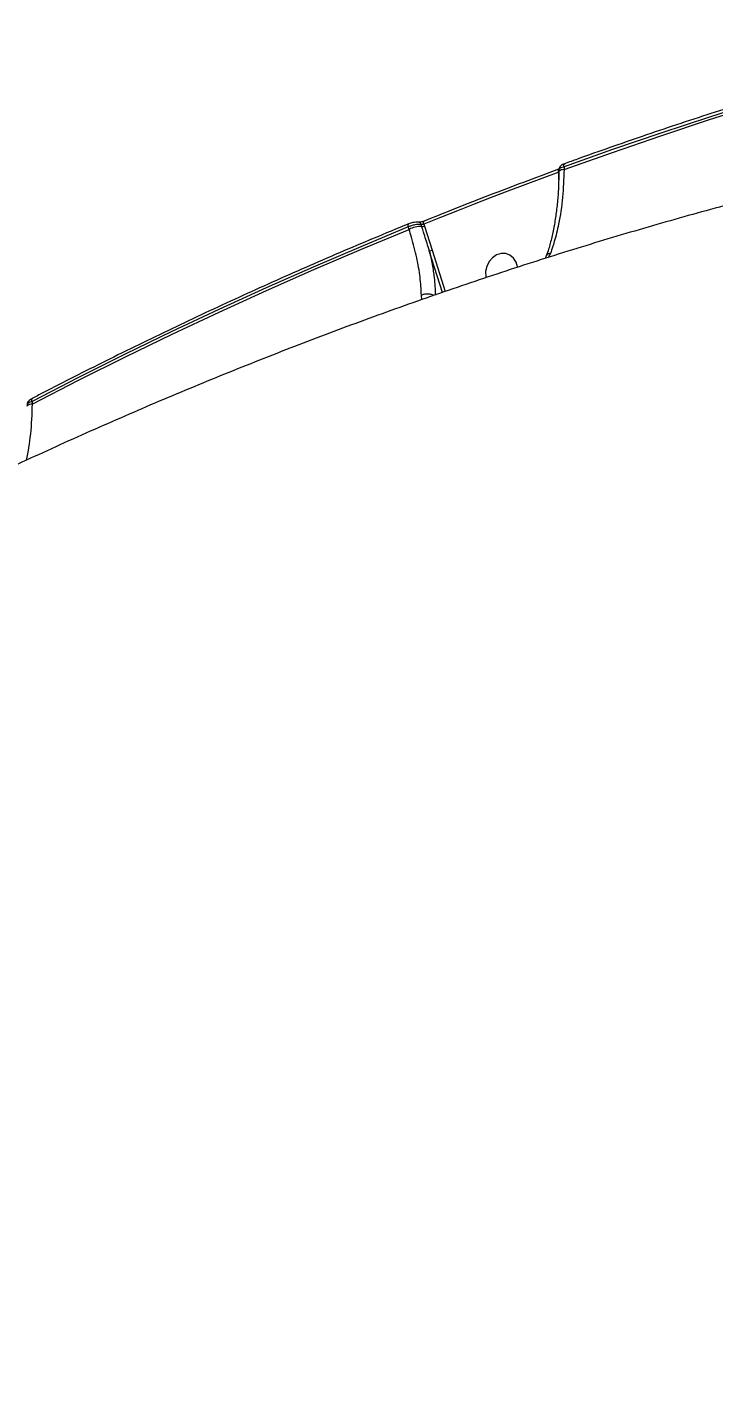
# Model space of a CAD drawing. Header units: millimetres. Extents: x -6521 to 6343, y -6174 to 4868.
# Drawn here: x -3604.2 to -3438.6, y 766 to 1091.6 of the extents above; entities that cross this region are included whole.
import ezdxf

# ---------------------------------------------------------------- set-up
doc = ezdxf.new("R2010")
doc.units = ezdxf.units.MM
for name, color, linetype in [('DIKOM_ОБЪЕКТ', 7, 'Continuous'), ('DIKOM_РАЗМЕР_ЗОНА', 7, 'Continuous'), ('DIKOM_РАЗМЕР_ОБЪЕКТА', 7, 'Continuous')]:
    doc.layers.add(name, color=color, linetype=linetype)
doc.styles.add('style1', font='arial.ttf', dxfattribs={"width": 0.8})
doc.dimstyles.new('1-50', dxfattribs={"dimtxt": 300, "dimasz": 200, "dimexe": 100, "dimexo": 0, "dimgap": 100, "dimtad": 1, "dimtxsty": 'style1', "dimcen": 200, "dimclrd": 7, "dimclre": 7, "dimclrt": 7, "dimadec": 1, "dimazin": 2, "dimtfac": 1, "dimtmove": 0, "dimatfit": 2, "dimfxl": 0, "dimlwd": 25, "dimlwe": 18, "dimarcsym": 0})

# ---------------------------------------------------------------- blocks, each defined once
blk = doc.blocks.new('*D12')
at = {"layer": 'Defpoints', "color": 0, "transparency": 16777216}
for p in [(918.99, 3251.45), (5268.57, 3251.45), (-3684.78, -1936.75)]:
    blk.add_point(p, dxfattribs=at)
at = {"layer": 'DIKOM_РАЗМЕР_ОБЪЕКТА', "color": 7, "lineweight": 18, "transparency": 16777216}
for p, q in [((918.99, 3251.45), (5368.57, 3251.45)), ((-3684.78, -1936.75), (5368.57, -1936.75))]:
    blk.add_line(p, q, dxfattribs=at)
at = {"layer": 'DIKOM_РАЗМЕР_ОБЪЕКТА', "color": 7, "lineweight": 25, "transparency": 16777216}
blk.add_line((5268.57, -1736.75), (5268.57, 3051.45), dxfattribs=at)
at = {"layer": 'DIKOM_РАЗМЕР_ОБЪЕКТА', "color": 7, "transparency": 16777216}
for points in [[(5235.23, 3051.45), (5301.9, 3051.45), (5268.57, 3251.45)], [(5235.23, -1736.75), (5301.9, -1736.75), (5268.57, -1936.75)]]:
    blk.add_solid(points, dxfattribs=at)
at = {"layer": 'DIKOM_РАЗМЕР_ОБЪЕКТА', "color": 7, "transparency": 16777216, "insert": (5015.39, 711.25), "char_height": 300, "attachment_point": 5, "rotation": 90, "style": 'style1'}
blk.add_mtext('5150', dxfattribs=at)
blk = doc.blocks.new('*D13')
at = {"layer": 'Defpoints', "color": 0, "transparency": 16777216}
for p in [(1683.24, 4867.99), (-4359.52, -3960.36), (6242.61, -3960.36)]:
    blk.add_point(p, dxfattribs=at)
at = {"layer": 'DIKOM_РАЗМЕР_ЗОНА', "color": 7, "lineweight": 18, "transparency": 16777216}
for p, q in [((1683.24, 4867.99), (6342.61, 4867.99)), ((-4359.52, -3960.36), (6342.61, -3960.36))]:
    blk.add_line(p, q, dxfattribs=at)
at = {"layer": 'DIKOM_РАЗМЕР_ЗОНА', "color": 7, "lineweight": 25, "transparency": 16777216}
blk.add_line((6242.61, 4667.99), (6242.61, -3760.36), dxfattribs=at)
at = {"layer": 'DIKOM_РАЗМЕР_ЗОНА', "color": 7, "transparency": 16777216}
for points in [[(6209.28, 4667.99), (6275.95, 4667.99), (6242.61, 4867.99)], [(6209.28, -3760.36), (6275.95, -3760.36), (6242.61, -3960.36)]]:
    blk.add_solid(points, dxfattribs=at)
at = {"layer": 'DIKOM_РАЗМЕР_ЗОНА', "color": 7, "transparency": 16777216, "insert": (5989.44, 630.24), "char_height": 300, "attachment_point": 5, "rotation": 90, "style": 'style1'}
blk.add_mtext('8850', dxfattribs=at)

msp = doc.modelspace()

# ---------------------------------------------------------------- linework, layer by layer
at = {"layer": 'DIKOM_ОБЪЕКТ', "color": 7, "linetype": 'Continuous', "lineweight": 15}
for p, q in [((-3474.577, 1058.617), (-3474.567, 1058.621)), ((-3476.029, 1054.733), (-3476.023, 1056.448)), ((-3476.023, 1056.448), (-3476.023, 1056.581)), ((-3475.974, 1057.172), (-3475.973, 1056.752)), ((-3475.973, 1056.752), (-3475.973, 1056.766)), ((-3474.743, 1057.851), (-3474.741, 1057.19)), ((-3512.102, 1042.78), (-3512.288, 1043.371)), ((-3512.158, 1044.123), (-3512.144, 1044.128)), ((-3509.037, 1043.441), (-3509.202, 1043.967)), ((-3508.566, 1044.029), (-3508.423, 1043.573)), ((-3508.423, 1043.573), (-3506.562, 1037.766)), ((-3504.055, 1027.542), (-3507.224, 1037.645)), ((-3506.562, 1037.766), (-3503.425, 1027.762)), ((-3479.025, 1036.384), (-3479.249, 1035.784)), ((-3477.955, 1037.124), (-3478.528, 1036.008)), ((-3509.003, 1025.818), (-3509.12, 1026.892)), ((-3604.239, 1000.446), (-3604.239, 1000.175)), ((-3604.239, 1000.175), (-3604.237, 1000.193)), ((-3603.008, 1001.298), (-3603.006, 1000.614)), ((-3602.963, 1002.012), (-3602.954, 1002.016))]:
    msp.add_line(p, q, dxfattribs=at)
at = {"layer": 'DIKOM_ОБЪЕКТ', "color": 7, "linetype": 'Continuous', "lineweight": 15, "flags": 128}
for points in [[(-3380.81, 1086.938), (-3392.625, 1083.829), (-3404.422, 1080.568), (-3416.2, 1077.156), (-3427.957, 1073.594), (-3439.691, 1069.882), (-3451.401, 1066.021), (-3463.085, 1062.01), (-3474.743, 1057.851)], [(-3474.741, 1057.19), (-3463.061, 1061.359), (-3451.354, 1065.379), (-3439.62, 1069.248), (-3427.863, 1072.968), (-3416.082, 1076.537), (-3404.281, 1079.955), (-3392.46, 1083.221), (-3380.621, 1086.336)], [(-3474.743, 1057.851), (-3474.768, 1058.026), (-3474.774, 1058.188), (-3474.76, 1058.331), (-3474.727, 1058.451), (-3474.676, 1058.542), (-3474.609, 1058.602), (-3474.577, 1058.617)], [(-3476.023, 1056.581), (-3480.104, 1055.075), (-3484.182, 1053.552), (-3488.255, 1052.01), (-3492.325, 1050.45), (-3496.392, 1048.872), (-3500.454, 1047.275), (-3504.512, 1045.661), (-3508.566, 1044.029)], [(-3476.023, 1056.581), (-3476.049, 1056.756), (-3476.055, 1056.919), (-3476.041, 1057.062), (-3476.008, 1057.182), (-3475.957, 1057.273), (-3475.89, 1057.332), (-3475.86, 1057.346)], [(-3512.288, 1043.371), (-3523.76, 1038.611), (-3535.197, 1033.708), (-3546.598, 1028.661), (-3557.961, 1023.471), (-3569.286, 1018.139), (-3580.569, 1012.666), (-3591.81, 1007.052), (-3603.008, 1001.298)], [(-3603.006, 1000.614), (-3591.786, 1006.381), (-3580.523, 1012.009), (-3569.217, 1017.495), (-3557.87, 1022.838), (-3546.483, 1028.039), (-3535.059, 1033.097), (-3523.598, 1038.011), (-3512.102, 1042.78)], [(-3512.288, 1043.371), (-3512.319, 1043.543), (-3512.33, 1043.703), (-3512.322, 1043.845), (-3512.294, 1043.962), (-3512.247, 1044.052), (-3512.183, 1044.111), (-3512.158, 1044.123)], [(-3508.566, 1044.029), (-3508.597, 1044.202), (-3508.608, 1044.363), (-3508.599, 1044.505), (-3508.57, 1044.623), (-3508.523, 1044.713), (-3508.458, 1044.771), (-3508.435, 1044.782)], [(-3485.982, 1033.74), (-3486.318, 1034.895), (-3486.936, 1035.861), (-3487.787, 1036.559), (-3488.802, 1036.932), (-3489.898, 1036.951), (-3490.987, 1036.614), (-3491.98, 1035.948), (-3492.797, 1035.007), (-3493.371, 1033.868), (-3493.657, 1032.622), (-3493.631, 1031.371), (-3493.582, 1031.101)], [(-3603.008, 1001.298), (-3603.053, 1001.464), (-3603.078, 1001.618), (-3603.083, 1001.753), (-3603.066, 1001.866), (-3603.028, 1001.951), (-3602.971, 1002.007), (-3602.963, 1002.012)]]:
    msp.add_lwpolyline(points, dxfattribs=at)
at = {"layer": 'DIKOM_ОБЪЕКТ', "color": 7, "linetype": 'Continuous', "lineweight": 15}
for centre, radius, start, end in [((-3474.87, 1055.567), 1.629, 85.47499, 132.60563), ((-3509.411, 1037.74), 5.714, 86.23939, 118.09919), ((-3509.93, 1043.781), 0.752, 14.2917, 79.82306), ((-3508.962, 1044.582), 1.144, 266.2537, 298.07878), ((-3507.068, 1038.664), 1.031, 261.31429, 299.36813), ((-3603.13, 998.963), 1.655, 85.7372, 131.98161)]:
    msp.add_arc(centre, radius, start, end, dxfattribs=at)
for points, knots in [([(-3380.551, 1087.733), (-3383.486, 1086.972), (-3391.994, 1084.763), (-3406.049, 1080.877), (-3422.701, 1075.976), (-3439.308, 1070.772), (-3455.577, 1065.364), (-3467.322, 1061.247), (-3473.551, 1058.989), (-3474.577, 1058.617)], [0, 0, 0, 0, 0.0930116, 0.2696616, 0.4463137, 0.6229655, 0.7996195, 0.9669777, 1, 1, 1, 1]), ([(-3286.919, 1077.069), (-3288.065, 1076.946), (-3295.051, 1076.195), (-3307.86, 1074.511), (-3325.344, 1072), (-3342.809, 1069.15), (-3360.251, 1065.994), (-3377.666, 1062.524), (-3395.049, 1058.743), (-3412.395, 1054.651), (-3429.699, 1050.25), (-3446.957, 1045.54), (-3464.165, 1040.522), (-3481.316, 1035.197), (-3498.407, 1029.566), (-3515.433, 1023.631), (-3532.39, 1017.393), (-3549.271, 1010.853), (-3566.073, 1004.013), (-3582.791, 996.875), (-3599.42, 989.44), (-3615.956, 981.71), (-3632.394, 973.687), (-3648.729, 965.375), (-3664.954, 956.769), (-3680.685, 948.112), (-3690.943, 942.191), (-3695.881, 939.342)], [0, 0, 0, 0, 0.0080362, 0.0490173, 0.0900369, 0.131096, 0.172195, 0.213335, 0.2545162, 0.2957394, 0.3370053, 0.3783136, 0.4196653, 0.4610597, 0.5024977, 0.543979, 0.5855033, 0.6270709, 0.6686811, 0.7103338, 0.7520284, 0.7937648, 0.8355422, 0.8773598, 0.9192175, 0.9611138, 1, 1, 1, 1]), ([(-3474.563, 1058.61), (-3474.745, 1058.542), (-3475.14, 1058.393), (-3475.558, 1058.113), (-3475.861, 1057.712), (-3475.988, 1057.377), (-3475.964, 1057.205), (-3475.96, 1057.173)], [0, 0, 0, 0, 0.2554573, 0.5558137, 0.777371, 0.9589544, 1, 1, 1, 1]), ([(-3476.041, 1057.279), (-3478.868, 1056.234), (-3487.18, 1053.161), (-3497.977, 1048.988), (-3505.93, 1045.789), (-3508.435, 1044.782)], [0, 0, 0, 0, 0.2609963, 0.7673226, 1, 1, 1, 1]), ([(-3476.009, 1056.764), (-3476.011, 1055.893), (-3476.015, 1053.826), (-3476.202, 1050.644), (-3476.541, 1047.244), (-3477.034, 1043.979), (-3477.673, 1040.893), (-3478.331, 1038.343), (-3478.826, 1036.92), (-3479.013, 1036.381)], [0, 0, 0, 0, 0.1155397, 0.2739464, 0.4326251, 0.5909288, 0.748387, 0.9046029, 1, 1, 1, 1]), ([(-3474.741, 1057.19), (-3474.818, 1054.94), (-3474.974, 1050.374), (-3475.873, 1044.586), (-3476.923, 1040.189), (-3477.656, 1038.012), (-3477.955, 1037.124)], [0, 0, 0, 0, 0.3072577, 0.6233195, 0.8463527, 1, 1, 1, 1]), ([(-3474.743, 1057.851), (-3474.797, 1057.836), (-3475.087, 1057.757), (-3475.529, 1057.594), (-3475.911, 1057.369), (-3475.946, 1057.235), (-3475.962, 1057.172)], [0, 0, 0, 0, 0.0738643, 0.3970203, 0.7148627, 1, 1, 1, 1]), ([(-3512.158, 1044.123), (-3515.022, 1042.946), (-3523.325, 1039.533), (-3537.014, 1033.661), (-3553.198, 1026.415), (-3569.303, 1018.877), (-3585.045, 1011.192), (-3596.246, 1005.505), (-3602.113, 1002.454), (-3602.963, 1002.012)], [0, 0, 0, 0, 0.0934435, 0.2709211, 0.4484007, 0.6258819, 0.8033633, 0.9715053, 1, 1, 1, 1]), ([(-3509.202, 1043.967), (-3509.231, 1043.971), (-3509.44, 1043.998), (-3509.923, 1043.997), (-3510.71, 1043.883), (-3511.547, 1043.671), (-3512.041, 1043.471), (-3512.288, 1043.371)], [0, 0, 0, 0, 0.0388044, 0.2783694, 0.5186365, 0.7594331, 1, 1, 1, 1]), ([(-3511.176, 1044.41), (-3511.35, 1044.375), (-3511.694, 1044.306), (-3511.993, 1044.178), (-3512.139, 1044.115)], [0, 0, 0, 0, 0.5081561, 1, 1, 1, 1]), ([(-3509.12, 1026.892), (-3509.199, 1028.332), (-3509.355, 1031.158), (-3510.203, 1035.912), (-3511.182, 1039.819), (-3511.909, 1042.157), (-3512.102, 1042.78)], [0, 0, 0, 0, 0.3028923, 0.5944588, 0.8920249, 1, 1, 1, 1]), ([(-3509.799, 1044.508), (-3509.911, 1044.522), (-3510.241, 1044.564), (-3510.718, 1044.523), (-3511.077, 1044.434), (-3511.176, 1044.41)], [0, 0, 0, 0, 0.2720092, 0.8012401, 1, 1, 1, 1]), ([(-3508.439, 1044.783), (-3508.457, 1044.775), (-3508.553, 1044.733), (-3508.799, 1044.654), (-3509.145, 1044.569), (-3509.468, 1044.523), (-3509.676, 1044.512), (-3509.777, 1044.518), (-3509.785, 1044.52), (-3509.786, 1044.52)], [0, 0, 0, 0, 0.0450192, 0.2395403, 0.4564567, 0.6768986, 0.8427452, 0.9670739, 1, 1, 1, 1]), ([(-3508.566, 1044.029), (-3508.619, 1044.019), (-3508.723, 1043.999), (-3508.897, 1043.977), (-3509.058, 1043.965), (-3509.155, 1043.964), (-3509.196, 1043.967), (-3509.202, 1043.967)], [0, 0, 0, 0, 0.2441712, 0.4858912, 0.7246009, 0.9617108, 1, 1, 1, 1]), ([(-3507.224, 1037.645), (-3507.313, 1037.941), (-3507.763, 1039.421), (-3508.378, 1041.346), (-3508.894, 1042.988), (-3509.037, 1043.441)], [0, 0, 0, 0, 0.1533134, 0.7665783, 1, 1, 1, 1]), ([(-3507.224, 1037.645), (-3506.983, 1036.538), (-3506.499, 1034.313), (-3505.938, 1030.672), (-3505.819, 1028.328), (-3505.749, 1026.952)], [0, 0, 0, 0, 0.2906236, 0.5837236, 1, 1, 1, 1]), ([(-3478.985, 1036.365), (-3478.905, 1036.513), (-3478.742, 1036.813), (-3478.343, 1037.015), (-3478.063, 1037.099), (-3477.992, 1037.116), (-3477.955, 1037.124)], [0, 0, 0, 0, 0.4255344, 0.8616134, 0.9266161, 1, 1, 1, 1]), ([(-3506.188, 1026.799), (-3506.229, 1026.829), (-3506.464, 1027), (-3507.069, 1027.158), (-3507.906, 1027.224), (-3508.568, 1027.105), (-3508.954, 1026.967), (-3509.081, 1026.909), (-3509.12, 1026.892)], [0, 0, 0, 0, 0.0565318, 0.3234048, 0.5902332, 0.8571124, 0.9559125, 1, 1, 1, 1]), ([(-3603.006, 1000.614), (-3603.093, 998.186), (-3603.262, 993.468), (-3604.032, 989.15), (-3604.406, 987.053)], [0, 0, 0, 0, 0.5144616, 1, 1, 1, 1]), ([(-3603.008, 1001.298), (-3603.081, 1001.271), (-3603.388, 1001.157), (-3603.827, 1000.938), (-3604.183, 1000.666), (-3604.212, 1000.516), (-3604.225, 1000.446)], [0, 0, 0, 0, 0.1007833, 0.4241258, 0.733614, 1, 1, 1, 1]), ([(-3602.947, 1002.004), (-3603.127, 1001.908), (-3603.534, 1001.693), (-3603.937, 1001.309), (-3604.214, 1000.854), (-3604.219, 1000.555), (-3604.221, 1000.449)], [0, 0, 0, 0, 0.2679489, 0.6029216, 0.8594664, 1, 1, 1, 1]), ([(-3464.592, 282.072), (-3467.355, 284.182), (-3474.798, 289.866), (-3487.089, 299.897), (-3501.459, 312.351), (-3516.074, 325.798), (-3530.891, 340.214), (-3545.862, 355.577), (-3560.658, 371.548), (-3575.232, 388.057), (-3589.543, 405.025), (-3603.824, 422.729), (-3618.023, 441.138), (-3632.089, 460.204), (-3645.711, 479.506), (-3658.852, 498.974), (-3671.489, 518.532), (-3683.827, 538.501), (-3695.808, 558.826), (-3707.382, 579.445), (-3718.294, 599.903), (-3728.522, 620.134), (-3738.06, 640.078), (-3747.062, 660.06), (-3755.475, 680.011), (-3763.253, 699.858), (-3770.225, 719.165), (-3776.386, 737.879), (-3781.749, 755.959), (-3786.402, 773.702), (-3790.297, 791.028), (-3793.402, 807.866), (-3795.552, 823.168), (-3796.882, 837.009), (-3797.527, 849.487), (-3797.562, 861.403), (-3796.976, 872.715), (-3795.781, 883.304), (-3793.984, 893.122), (-3791.893, 901.27), (-3790.244, 905.978), (-3789.572, 907.895)], [0, 0, 0, 0, 0.0156521, 0.042168, 0.0687043, 0.0952203, 0.1225063, 0.1498146, 0.1771007, 0.2036166, 0.2301528, 0.2566687, 0.2839547, 0.3112631, 0.3385491, 0.365065, 0.3916013, 0.4181172, 0.4454032, 0.4727115, 0.4999976, 0.5265134, 0.5530497, 0.5795656, 0.6068516, 0.6341599, 0.661446, 0.6879618, 0.714498, 0.7410139, 0.7682999, 0.7956082, 0.8228942, 0.8459724, 0.8690775, 0.8921826, 0.9155066, 0.9388306, 0.9615639, 0.9843486, 1, 1, 1, 1]), ([(-3551.686, 308.936), (-3555.537, 312.569), (-3563.244, 319.841), (-3574.869, 331.479), (-3586.504, 343.614), (-3598.283, 356.442), (-3610.177, 369.953), (-3622.158, 384.139), (-3634.032, 398.776), (-3646.103, 414.26), (-3658.324, 430.601), (-3670.64, 447.783), (-3682.795, 465.479), (-3694.736, 483.647), (-3706.416, 502.234), (-3717.563, 520.81), (-3728.151, 539.309), (-3738.168, 557.67), (-3747.789, 576.216), (-3756.962, 594.888), (-3765.642, 613.622), (-3773.632, 631.992), (-3780.919, 649.941), (-3787.511, 667.426), (-3793.52, 684.749), (-3798.899, 701.839), (-3803.612, 718.631), (-3807.296, 733.693), (-3810.115, 747.103), (-3812.238, 759.002), (-3813.902, 770.538), (-3815.098, 781.666), (-3815.823, 792.34), (-3816.07, 802.555), (-3815.876, 812.35), (-3815.342, 818.466), (-3815.076, 821.524)], [0, 0, 0, 0, 0.0277654, 0.0555639, 0.0833624, 0.1111276, 0.1400314, 0.1689728, 0.1979142, 0.226818, 0.2582447, 0.2896958, 0.3211225, 0.3534673, 0.3858386, 0.4181831, 0.4495059, 0.480853, 0.5121758, 0.5444126, 0.5766757, 0.6089124, 0.6401609, 0.6714335, 0.702682, 0.7348412, 0.7670266, 0.7991856, 0.8241463, 0.849107, 0.8742669, 0.8994268, 0.9244694, 0.949512, 0.974756, 1, 1, 1, 1])]:
    msp.add_open_spline(points, degree=3, knots=knots, dxfattribs=at)

# ---------------------------------------------------------------- dimensions: what is measured, and where the dimension line sits
at = {"layer": 'DIKOM_РАЗМЕР_ЗОНА'}
dim = msp.add_linear_dim(base=(6242.612, -3960.361), p1=(1683.243, 4867.991), p2=(-4359.523, -3960.361), angle=90, text='8850', dimstyle='1-50', dxfattribs=at)
dim.commit()
dim.dimension.update_dxf_attribs({"geometry": '*D13', "text_midpoint": (6242.612, 630.237), "dimtype": 160})
at = {"layer": 'DIKOM_РАЗМЕР_ОБЪЕКТА'}
dim = msp.add_linear_dim(base=(5268.566, 3251.455), p1=(-3684.783, -1936.746), p2=(918.989, 3251.455), angle=90, text='5150', dimstyle='1-50', dxfattribs=at)
dim.commit()
dim.dimension.update_dxf_attribs({"geometry": '*D12', "text_midpoint": (5268.566, 711.247), "dimtype": 160})

doc.saveas('drawing.dxf')
